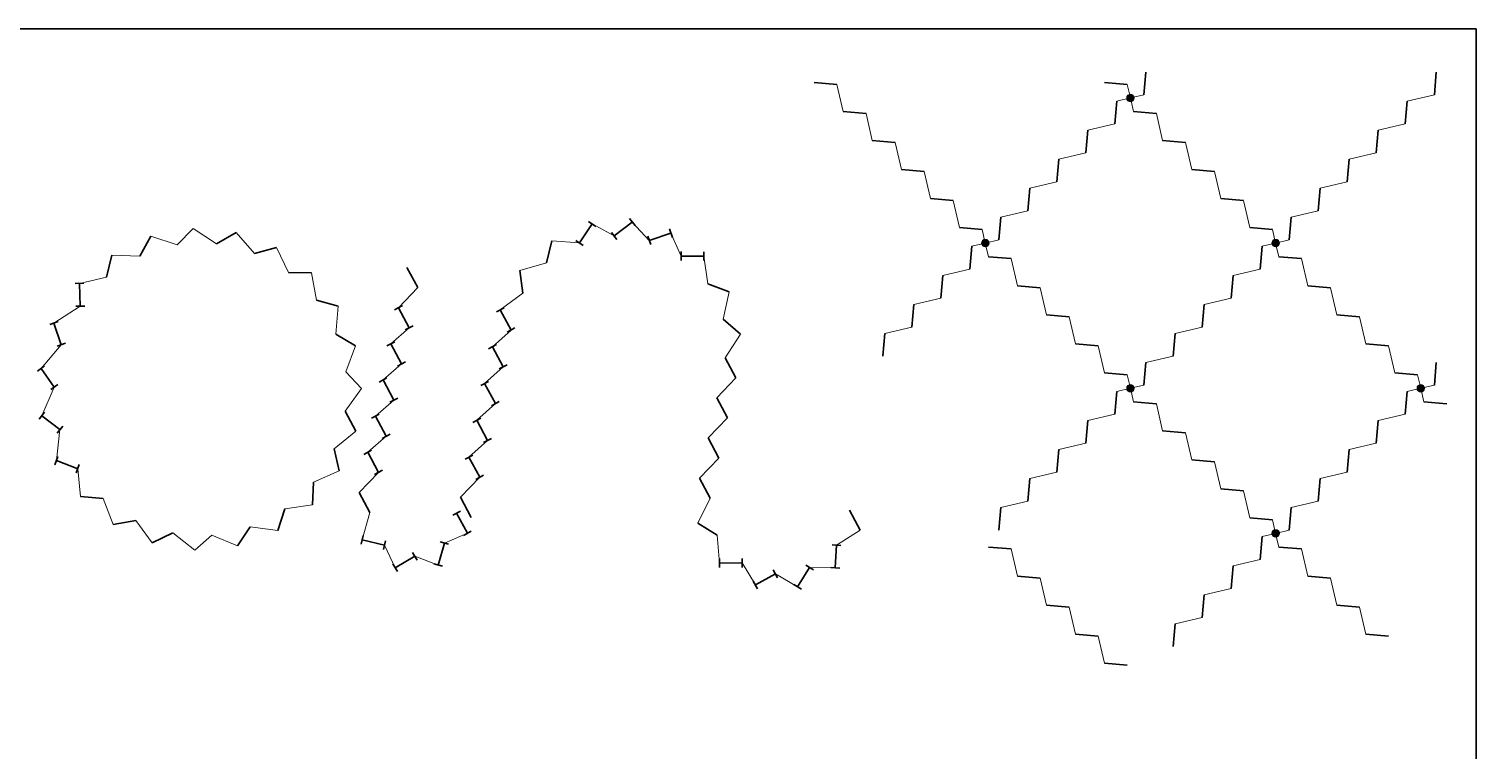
# Model space of a CAD drawing. Header units: millimetres. Extents: x 0 to 160, y 0 to 200.
# Drawn here: x 64.8 to 160, y 152.6 to 200 of the extents above; entities that cross this region are included whole.
import ezdxf

# ---------------------------------------------------------------- set-up
doc = ezdxf.new("R2010")
doc.units = ezdxf.units.MM
doc.layers.add('AUTOSTITCH', color=7, linetype='Continuous')
doc.layers.add('AUTOSTITCH_STITCHES', color=7, linetype='Continuous')
doc.layers.add('BANNER_PAGE', color=8, linetype='Continuous', plot=False)

# ---------------------------------------------------------------- blocks, each defined once
blk = doc.blocks.new('ST-2')
at = {"layer": 'AUTOSTITCH', "color": 7, "lineweight": 30}
for p, q in [((75.638, 186.87), (74.591, 185.796)), ((78.46, 186.621), (77.166, 185.862)), ((72.851, 186.362), (72.127, 185.048)), ((81.115, 185.631), (79.666, 185.243)), ((70.298, 185.132), (69.949, 183.673)), ((83.412, 183.972), (81.912, 183.983)), ((68.164, 183.269), (68.215, 181.769)), ((85.186, 181.762), (83.743, 182.171)), ((66.485, 180.657), (66.968, 179.237)), ((86.31, 179.161), (85.027, 179.939)), ((65.636, 177.669), (66.511, 176.451)), ((86.703, 176.356), (85.672, 177.446)), ((65.692, 174.564), (66.883, 173.653)), ((86.337, 173.546), (85.633, 174.87)), ((85.239, 170.934), (84.911, 172.398)), ((66.646, 171.61), (68.051, 171.083)), ((83.486, 168.708), (83.559, 170.206)), ((68.232, 169.262), (69.726, 169.127)), ((81.206, 167.026), (81.674, 168.451)), ((70.385, 167.419), (71.861, 167.686)), ((72.949, 166.214), (74.301, 166.863)), ((75.741, 165.733), (76.873, 166.718)), ((78.561, 166.01), (79.391, 167.26))]:
    blk.add_line(p, q, dxfattribs=at)
for points in [[(68.456, 183.278), (67.872, 183.259)], [(68.507, 181.779), (67.922, 181.76)], [(66.761, 180.751), (66.208, 180.562)], [(67.245, 179.331), (66.692, 179.142)], [(65.874, 177.84), (65.399, 177.499)], [(66.749, 176.622), (66.274, 176.281)], [(65.869, 174.797), (65.514, 174.332)], [(67.061, 173.885), (66.705, 173.421)], [(66.749, 171.883), (66.544, 171.336)], [(68.154, 171.357), (67.948, 170.809)]]:
    blk.add_lwpolyline(points, dxfattribs=at)
at = {"layer": 'AUTOSTITCH_STITCHES', "color": 7, "lineweight": 9}
for p, q in [((77.166, 185.862), (75.638, 186.87)), ((79.666, 185.243), (78.46, 186.621)), ((74.591, 185.796), (72.851, 186.362)), ((81.912, 183.983), (81.115, 185.631)), ((72.127, 185.048), (70.298, 185.132)), ((69.949, 183.673), (68.164, 183.269)), ((83.743, 182.171), (83.412, 183.972)), ((68.215, 181.769), (66.485, 180.657)), ((85.027, 179.939), (85.186, 181.762)), ((66.968, 179.237), (65.636, 177.669)), ((85.672, 177.446), (86.31, 179.161)), ((66.511, 176.451), (65.692, 174.564)), ((85.633, 174.87), (86.703, 176.356)), ((66.883, 173.653), (66.646, 171.61)), ((84.911, 172.398), (86.337, 173.546)), ((68.051, 171.083), (68.232, 169.262)), ((83.559, 170.206), (85.239, 170.934)), ((69.726, 169.127), (70.385, 167.419)), ((81.674, 168.451), (83.486, 168.708)), ((71.861, 167.686), (72.949, 166.214)), ((74.301, 166.863), (75.741, 165.733)), ((76.873, 166.718), (78.561, 166.01)), ((79.391, 167.26), (81.206, 167.026))]:
    blk.add_line(p, q, dxfattribs=at)
blk = doc.blocks.new('ST-3')
at = {"layer": 'AUTOSTITCH', "color": 7, "lineweight": 30}
for p, q in [((89.701, 184.311), (90.405, 182.987)), ((89.139, 181.67), (89.843, 180.346)), ((88.634, 179.293), (89.338, 177.969)), ((88.129, 176.916), (88.833, 175.592)), ((87.624, 174.539), (88.328, 173.215)), ((87.118, 172.162), (87.823, 170.838)), ((86.557, 169.521), (87.261, 168.197)), ((93.67, 166.835), (92.966, 168.159)), ((86.756, 166.394), (88.216, 166.049)), ((91.752, 164.748), (92.16, 166.191)), ((88.923, 164.567), (90.216, 165.328))]:
    blk.add_line(p, q, dxfattribs=at)
for points in [[(89.397, 181.807), (88.881, 181.533)], [(90.102, 180.483), (89.585, 180.208)], [(88.892, 179.43), (88.376, 179.156)], [(89.596, 178.106), (89.08, 177.831)], [(88.387, 177.053), (87.871, 176.779)], [(89.091, 175.729), (88.575, 175.454)], [(87.882, 174.677), (87.365, 174.402)], [(88.586, 173.352), (88.07, 173.077)], [(87.377, 172.3), (86.86, 172.025)], [(88.081, 170.975), (87.564, 170.701)], [(92.708, 168.022), (93.224, 168.296)], [(86.824, 166.679), (86.689, 166.11)], [(93.412, 166.697), (93.928, 166.972)], [(88.283, 166.333), (88.148, 165.764)], [(90.068, 165.58), (90.365, 165.075)], [(91.878, 166.271), (92.441, 166.111)], [(88.775, 164.82), (89.072, 164.315)], [(91.471, 164.827), (92.034, 164.668)]]:
    blk.add_lwpolyline(points, dxfattribs=at)
at = {"layer": 'AUTOSTITCH_STITCHES', "color": 7, "lineweight": 9}
for p, q in [((90.405, 182.987), (89.139, 181.67)), ((89.843, 180.346), (88.634, 179.293)), ((89.338, 177.969), (88.129, 176.916)), ((88.833, 175.592), (87.624, 174.539)), ((88.328, 173.215), (87.118, 172.162)), ((87.823, 170.838), (86.557, 169.521)), ((87.261, 168.197), (86.756, 166.394)), ((92.16, 166.191), (93.67, 166.835)), ((88.216, 166.049), (88.923, 164.567)), ((90.216, 165.328), (91.752, 164.748))]:
    blk.add_line(p, q, dxfattribs=at)
blk = doc.blocks.new('ST-4')
at = {"layer": 'AUTOSTITCH', "color": 7, "lineweight": 30}
for p, q in [((101.049, 185.926), (101.881, 187.173)), ((103.328, 186.389), (104.519, 187.301)), ((105.635, 186.091), (107.057, 186.569)), ((98.879, 184.612), (99.221, 186.072)), ((107.722, 185.064), (109.222, 185.057)), ((97.31, 182.619), (97.116, 184.107)), ((109.486, 183.242), (110.888, 182.708)), ((96.542, 180.202), (95.837, 181.527)), ((110.497, 180.916), (111.622, 179.923)), ((96.027, 177.781), (95.323, 179.106)), ((110.627, 178.383), (111.331, 177.059)), ((95.512, 175.361), (94.808, 176.685)), ((110.066, 175.742), (110.77, 174.418)), ((94.998, 172.94), (94.294, 174.264)), ((109.504, 173.101), (110.208, 171.777)), ((94.483, 170.519), (93.779, 171.843)), ((108.943, 170.46), (109.647, 169.136)), ((93.922, 167.878), (93.218, 169.202)), ((108.818, 167.489), (110.105, 166.718)), ((119.507, 167.04), (118.803, 168.364)), ((117.866, 164.559), (117.947, 166.057)), ((110.245, 164.879), (111.745, 164.883)), ((112.614, 163.437), (113.925, 164.166)), ((115.385, 163.321), (116.18, 164.593))]:
    blk.add_line(p, q, dxfattribs=at)
for points in [[(104.342, 187.533), (104.697, 187.069)], [(101.638, 187.336), (102.125, 187.011)], [(103.15, 186.622), (103.506, 186.157)], [(106.964, 186.846), (107.15, 186.292)], [(100.805, 186.088), (101.292, 185.763)], [(105.542, 186.369), (105.728, 185.814)], [(107.724, 185.356), (107.721, 184.771)], [(109.223, 185.349), (109.221, 184.764)], [(95.579, 181.389), (96.096, 181.664)], [(96.283, 180.065), (96.8, 180.34)], [(95.065, 178.969), (95.581, 179.243)], [(95.769, 177.644), (96.285, 177.919)], [(94.55, 176.548), (95.066, 176.822)], [(95.254, 175.223), (95.771, 175.498)], [(94.035, 174.127), (94.552, 174.401)], [(94.74, 172.802), (95.256, 173.077)], [(93.521, 171.706), (94.037, 171.98)], [(94.225, 170.381), (94.742, 170.656)], [(117.655, 166.073), (118.239, 166.041)], [(110.244, 165.171), (110.246, 164.586)], [(111.744, 165.175), (111.746, 164.59)], [(115.932, 164.748), (116.428, 164.438)], [(112.472, 163.693), (112.756, 163.181)], [(113.783, 164.422), (114.067, 163.91)], [(117.574, 164.575), (118.158, 164.543)], [(115.137, 163.476), (115.633, 163.166)]]:
    blk.add_lwpolyline(points, dxfattribs=at)
at = {"layer": 'AUTOSTITCH_STITCHES', "color": 7, "lineweight": 9}
for p, q in [((101.881, 187.173), (103.328, 186.389)), ((104.519, 187.301), (105.635, 186.091)), ((107.057, 186.569), (107.722, 185.064)), ((99.221, 186.072), (101.049, 185.926)), ((97.116, 184.107), (98.879, 184.612)), ((109.222, 185.057), (109.486, 183.242)), ((110.888, 182.708), (110.497, 180.916)), ((95.837, 181.527), (97.31, 182.619)), ((95.323, 179.106), (96.542, 180.202)), ((111.622, 179.923), (110.627, 178.383)), ((94.808, 176.685), (96.027, 177.781)), ((111.331, 177.059), (110.066, 175.742)), ((94.294, 174.264), (95.512, 175.361)), ((110.77, 174.418), (109.504, 173.101)), ((93.779, 171.843), (94.998, 172.94)), ((110.208, 171.777), (108.943, 170.46)), ((93.218, 169.202), (94.483, 170.519)), ((109.647, 169.136), (108.818, 167.489)), ((110.105, 166.718), (110.245, 164.879)), ((117.947, 166.057), (119.507, 167.04)), ((111.745, 164.883), (112.614, 163.437)), ((113.925, 164.166), (115.385, 163.321)), ((116.18, 164.593), (117.866, 164.559))]:
    blk.add_line(p, q, dxfattribs=at)
blk = doc.blocks.new('ST-135')
at = {"layer": 'AUTOSTITCH', "color": 7, "lineweight": 30}
for p, q in [((138.165, 195.667), (138.296, 197.161)), ((157.257, 195.667), (157.387, 197.161)), ((117.976, 196.349), (116.482, 196.479)), ((137.068, 196.349), (135.574, 196.479)), ((136.256, 193.758), (136.386, 195.252)), ((155.348, 193.758), (155.478, 195.252)), ((119.886, 194.439), (118.391, 194.57)), ((138.977, 194.439), (137.483, 194.57)), ((134.347, 191.848), (134.477, 193.343)), ((153.438, 191.848), (153.569, 193.343)), ((121.795, 192.53), (120.3, 192.661)), ((140.887, 192.53), (139.392, 192.661)), ((132.437, 189.939), (132.568, 191.434)), ((151.529, 189.939), (151.66, 191.434)), ((123.704, 190.621), (122.21, 190.752)), ((142.796, 190.621), (141.301, 190.752)), ((130.528, 188.03), (130.659, 189.524)), ((149.62, 188.03), (149.751, 189.524)), ((125.613, 188.712), (124.119, 188.843)), ((144.705, 188.712), (143.211, 188.843)), ((128.619, 186.121), (128.75, 187.615)), ((147.711, 186.121), (147.842, 187.615)), ((127.522, 186.803), (126.028, 186.933)), ((146.614, 186.803), (145.12, 186.933)), ((126.71, 184.212), (126.84, 185.706)), ((145.802, 184.212), (145.932, 185.706)), ((129.431, 184.894), (127.937, 185.024)), ((148.523, 184.894), (147.029, 185.024)), ((124.801, 182.303), (124.931, 183.797)), ((143.892, 182.303), (144.023, 183.797)), ((131.341, 182.984), (129.846, 183.115)), ((150.433, 182.984), (148.938, 183.115)), ((122.891, 180.393), (123.022, 181.888)), ((141.983, 180.393), (142.114, 181.888)), ((133.25, 181.075), (131.756, 181.206)), ((152.342, 181.075), (150.847, 181.206)), ((120.982, 178.484), (121.113, 179.978)), ((140.074, 178.484), (140.205, 179.978)), ((135.159, 179.166), (133.665, 179.297)), ((154.251, 179.166), (152.757, 179.297)), ((138.165, 176.575), (138.296, 178.069)), ((157.257, 176.575), (157.387, 178.069)), ((137.068, 177.257), (135.574, 177.387)), ((156.16, 177.257), (154.666, 177.387)), ((136.256, 174.666), (136.386, 176.16)), ((155.348, 174.666), (155.478, 176.16)), ((138.977, 175.348), (137.483, 175.478)), ((158.069, 175.348), (156.575, 175.478)), ((134.347, 172.757), (134.477, 174.251)), ((153.438, 172.757), (153.569, 174.251)), ((140.887, 173.438), (139.392, 173.569)), ((132.437, 170.847), (132.568, 172.342)), ((151.529, 170.847), (151.66, 172.342)), ((142.796, 171.529), (141.301, 171.66)), ((130.528, 168.938), (130.659, 170.433)), ((149.62, 168.938), (149.751, 170.433)), ((144.705, 169.62), (143.211, 169.751)), ((128.619, 167.029), (128.75, 168.523)), ((147.711, 167.029), (147.842, 168.523)), ((146.614, 167.711), (145.12, 167.842)), ((145.802, 165.12), (145.932, 166.614)), ((148.523, 165.802), (147.029, 165.932)), ((143.892, 163.211), (144.023, 164.705)), ((150.433, 163.892), (148.938, 164.023)), ((141.983, 161.301), (142.114, 162.796)), ((152.342, 161.983), (150.847, 162.114)), ((140.074, 159.392), (140.205, 160.887)), ((154.251, 160.074), (152.757, 160.205))]:
    blk.add_line(p, q, dxfattribs=at)
at = {"layer": 'AUTOSTITCH', "color": 7, "lineweight": 0, "const_width": 0.25}
for points in [[(137.151, 195.459, 1), (137.401, 195.459, 1)], [(127.605, 185.913, 1), (127.855, 185.913, 1)], [(146.697, 185.913, 1), (146.947, 185.913, 1)], [(137.151, 176.368, 1), (137.401, 176.368, 1)], [(156.243, 176.368, 1), (156.493, 176.368, 1)], [(146.697, 166.822, 1), (146.947, 166.822, 1)]]:
    blk.add_lwpolyline(points, format="xyb", close=True, dxfattribs=at)
at = {"layer": 'AUTOSTITCH', "color": 7, "lineweight": 0}
for centre in [(137.276, 195.459), (127.73, 185.913), (146.822, 185.913), (137.276, 176.368), (156.368, 176.368), (146.822, 166.822)]:
    blk.add_circle(centre, 0.25, dxfattribs=at)
at = {"layer": 'AUTOSTITCH_STITCHES', "color": 7, "lineweight": 9}
for p, q in [((118.391, 194.57), (117.976, 196.349)), ((137.276, 195.459), (137.068, 196.349)), ((136.386, 195.252), (137.276, 195.459)), ((137.276, 195.459), (138.165, 195.667)), ((137.483, 194.57), (137.276, 195.459)), ((155.478, 195.252), (157.257, 195.667)), ((120.3, 192.661), (119.886, 194.439)), ((139.392, 192.661), (138.977, 194.439)), ((134.477, 193.343), (136.256, 193.758)), ((153.569, 193.343), (155.348, 193.758)), ((122.21, 190.752), (121.795, 192.53)), ((141.301, 190.752), (140.887, 192.53)), ((132.568, 191.434), (134.347, 191.848)), ((151.66, 191.434), (153.438, 191.848)), ((124.119, 188.843), (123.704, 190.621)), ((143.211, 188.843), (142.796, 190.621)), ((130.659, 189.524), (132.437, 189.939)), ((149.751, 189.524), (151.529, 189.939)), ((126.028, 186.933), (125.613, 188.712)), ((145.12, 186.933), (144.705, 188.712)), ((128.75, 187.615), (130.528, 188.03)), ((147.842, 187.615), (149.62, 188.03)), ((127.73, 185.913), (127.522, 186.803)), ((146.822, 185.913), (146.614, 186.803)), ((126.84, 185.706), (127.73, 185.913)), ((127.73, 185.913), (128.619, 186.121)), ((127.937, 185.024), (127.73, 185.913)), ((145.932, 185.706), (146.822, 185.913)), ((146.822, 185.913), (147.711, 186.121)), ((147.029, 185.024), (146.822, 185.913)), ((129.846, 183.115), (129.431, 184.894)), ((148.938, 183.115), (148.523, 184.894)), ((124.931, 183.797), (126.71, 184.212)), ((144.023, 183.797), (145.802, 184.212)), ((131.756, 181.206), (131.341, 182.984)), ((150.847, 181.206), (150.433, 182.984)), ((123.022, 181.888), (124.801, 182.303)), ((142.114, 181.888), (143.892, 182.303)), ((133.665, 179.297), (133.25, 181.075)), ((152.757, 179.297), (152.342, 181.075)), ((121.113, 179.978), (122.891, 180.393)), ((140.205, 179.978), (141.983, 180.393)), ((135.574, 177.387), (135.159, 179.166)), ((154.666, 177.387), (154.251, 179.166)), ((138.296, 178.069), (140.074, 178.484)), ((137.276, 176.368), (137.068, 177.257)), ((156.368, 176.368), (156.16, 177.257)), ((136.386, 176.16), (137.276, 176.368)), ((137.276, 176.368), (138.165, 176.575)), ((137.483, 175.478), (137.276, 176.368)), ((155.478, 176.16), (156.368, 176.368)), ((156.368, 176.368), (157.257, 176.575)), ((156.575, 175.478), (156.368, 176.368)), ((139.392, 173.569), (138.977, 175.348)), ((134.477, 174.251), (136.256, 174.666)), ((153.569, 174.251), (155.348, 174.666)), ((141.301, 171.66), (140.887, 173.438)), ((132.568, 172.342), (134.347, 172.757)), ((151.66, 172.342), (153.438, 172.757)), ((143.211, 169.751), (142.796, 171.529)), ((130.659, 170.433), (132.437, 170.847)), ((149.751, 170.433), (151.529, 170.847)), ((145.12, 167.842), (144.705, 169.62)), ((128.75, 168.523), (130.528, 168.938)), ((147.842, 168.523), (149.62, 168.938)), ((146.822, 166.822), (146.614, 167.711)), ((145.932, 166.614), (146.822, 166.822)), ((146.822, 166.822), (147.711, 167.029)), ((147.029, 165.932), (146.822, 166.822)), ((148.938, 164.023), (148.523, 165.802)), ((144.023, 164.705), (145.802, 165.12)), ((150.847, 162.114), (150.433, 163.892)), ((142.114, 162.796), (143.892, 163.211)), ((152.757, 160.205), (152.342, 161.983)), ((140.205, 160.887), (141.983, 161.301))]:
    blk.add_line(p, q, dxfattribs=at)
blk = doc.blocks.new('ST-147')
at = {"layer": 'AUTOSTITCH', "color": 7, "lineweight": 30}
for p, q in [((129.431, 165.802), (127.937, 165.932)), ((131.341, 163.892), (129.846, 164.023)), ((133.25, 161.983), (131.756, 162.114)), ((135.159, 160.074), (133.665, 160.205)), ((137.068, 158.165), (135.574, 158.296))]:
    blk.add_line(p, q, dxfattribs=at)
at = {"layer": 'AUTOSTITCH_STITCHES', "color": 7, "lineweight": 9}
for p, q in [((129.846, 164.023), (129.431, 165.802)), ((131.756, 162.114), (131.341, 163.892)), ((133.665, 160.205), (133.25, 161.983)), ((135.574, 158.296), (135.159, 160.074))]:
    blk.add_line(p, q, dxfattribs=at)

msp = doc.modelspace()

# ---------------------------------------------------------------- linework, layer by layer
at = {"layer": 'BANNER_PAGE', "lineweight": 30}
msp.add_lwpolyline([(0, 0), (160, 0), (160, 200), (0, 200)], close=True, dxfattribs=at)

# ---------------------------------------------------------------- block references
at = {"layer": 'AUTOSTITCH'}
for name in ['ST-135', 'ST-4', 'ST-2', 'ST-3', 'ST-147']:
    msp.add_blockref(name, (0, 0), dxfattribs=at)

doc.saveas('drawing.dxf')
